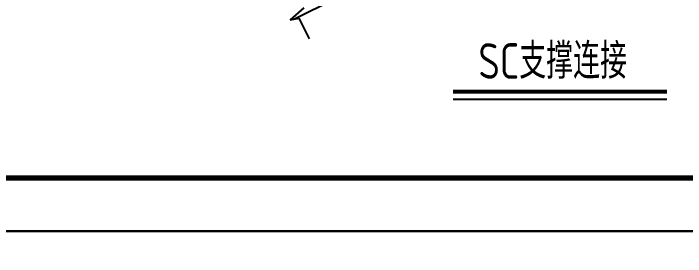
# Model space of a CAD drawing. Extents: x 2025205 to 2402328, y -557483 to 329036.
# Drawn here: x 2134970 to 2153924, y -369195 to -362353 of the extents above; entities that cross this region are included whole.
import ezdxf

# ---------------------------------------------------------------- set-up
doc = ezdxf.new("R2010")
doc.units = 0
doc.header["$LTSCALE"] = 1500
doc.header["$MEASUREMENT"] = 0
for name, color, linetype in [('11', 3, 'Continuous'), ('PUB_TITLE', 4, 'Continuous'), ('THICK', 6, 'Continuous'), ('支撑', 130, 'Continuous'), ('标注', 7, 'Continuous')]:
    doc.layers.add(name, color=color, linetype=linetype)
doc.styles.get("Standard").update_dxf_attribs({"font": 'TSSDENG', "width": 0.7, "bigfont": 'TSSDCHN'})

msp = doc.modelspace()

# ---------------------------------------------------------------- linework, layer by layer
at = {"layer": '11', "color": 7}
msp.add_line((2147369.2, -364768.9), (2153400.7, -364768.9), dxfattribs=at)
at = {"layer": 'PUB_TITLE', "linetype": 'ByBlock'}
for points in [[(2066627.2, -368482.7), (2178077.2, -368482.7), (2178077.2, -305482.7), (2066627.2, -305482.7)], [(2066627.2, -431482.7), (2178077.2, -431482.7), (2178077.2, -368482.7), (2066627.2, -368482.7)]]:
    msp.add_lwpolyline(points, close=True, dxfattribs=at)
at = {"layer": 'PUB_TITLE', "linetype": 'ByBlock', "const_width": 150}
msp.add_lwpolyline([(2070377.2, -366982.7), (2176577.2, -366982.7), (2176577.2, -306982.7), (2070377.2, -306982.7)], close=True, dxfattribs=at)
at = {"layer": 'THICK', "linetype": 'Continuous', "const_width": 112.5}
msp.add_lwpolyline([(2147369.2, -364555.1), (2153400.7, -364555.1)], dxfattribs=at)
at = {"layer": '支撑', "linetype": 'Continuous'}
msp.add_line((2144013.6, -361952.8), (2142899.2, -362510.1), dxfattribs=at)
at = {"layer": '标注'}
for p, q in [((2143159.5, -362196.2), (2142777.4, -362535)), ((2142777.4, -362535), (2143027.6, -362483.8)), ((2143319.6, -363067.8), (2143027.6, -362483.8))]:
    msp.add_line(p, q, dxfattribs=at)

# ---------------------------------------------------------------- texts
at = {"layer": '11', "color": 7, "width": 0.8}
msp.add_text('SC支撑连接', height=1000, dxfattribs=at).set_placement((2148082.9, -364191.1))

doc.saveas('drawing.dxf')
